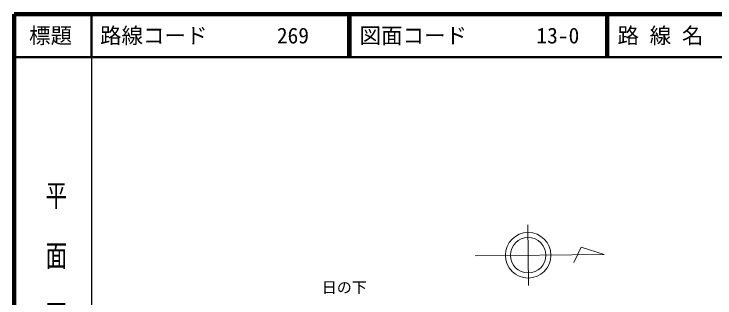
# Model space of a CAD drawing. Units: millimetres, scale not verified. Extents: x 40000 to 680000, y 20000 to 380000.
# Drawn here: x 40000 to 203061, y 314038 to 380000 of the extents above; entities that cross this region are included whole.
import ezdxf
from ezdxf.enums import TextEntityAlignment as Align

# ---------------------------------------------------------------- set-up
doc = ezdxf.new("R2010")
doc.units = ezdxf.units.MM
doc.header["$LTSCALE"] = 1000
doc.layers.add('M-BMK-HTXT', color=7, linetype='Continuous')
doc.layers.add('M-TTL-TXT', color=7, linetype='Continuous')
for name, color, linetype, lineweight in [('M-STR-HTXT', 7, 'Continuous', 13), ('M-TTL', 2, 'Continuous', 140), ('M-TTL-BAND', 7, 'Continuous', 25), ('M-TTL-LINE', 7, 'Continuous', 50)]:
    doc.layers.add(name, color=color, linetype=linetype, lineweight=lineweight)
doc.styles.add('@ＭＳ ゴシック', font='')
doc.styles.add('ＭＳ ゴシック', font='')
doc.styles.get('@ＭＳ ゴシック').set_extended_font_data('@MS Gothic')
doc.styles.get('ＭＳ ゴシック').set_extended_font_data('MS Gothic')

msp = doc.modelspace()

# ---------------------------------------------------------------- linework, layer by layer
at = {"layer": 'M-STR-HTXT'}
for p, q in [((159549, 331020), (159664, 316903)), ((171945, 325826), (170209, 322283)), ((177253, 324105), (171945, 325826)), ((147254, 323861), (177253, 324105))]:
    msp.add_line(p, q, dxfattribs=at)
for radius in [5294, 4118]:
    msp.add_circle((159606, 323961), radius, dxfattribs=at)
at = {"layer": 'M-TTL'}
for p, q in [((40000, 380000), (40000, 20000)), ((680000, 380000), (40000, 380000))]:
    msp.add_line(p, q, dxfattribs=at)
at = {"layer": 'M-TTL-BAND'}
msp.add_line((58000, 370000), (58000, 20000), dxfattribs=at)
at = {"layer": 'M-TTL-LINE'}
for p, q in [((58000, 380000), (58000, 370000)), ((117750, 380000), (117750, 370000)), ((118250, 380000), (118250, 370000)), ((177750, 380000), (177750, 370000)), ((178250, 380000), (178250, 370000)), ((40000, 370000), (680000, 370000))]:
    msp.add_line(p, q, dxfattribs=at)

# ---------------------------------------------------------------- texts
at = {"layer": 'M-BMK-HTXT', "style": 'ＭＳ ゴシック'}
msp.add_text('日の下', height=2566, dxfattribs=at).set_placement((116834, 314440), align=Align.BOTTOM_CENTER)
at = {"layer": 'M-TTL-BAND', "style": '@ＭＳ ゴシック', "width": 1.4}
msp.add_text('平  面  図', height=3666, rotation=270, dxfattribs=at).set_placement((49777, 306475), align=Align.MIDDLE_RIGHT)
at = {"layer": 'M-TTL-TXT', "style": 'ＭＳ ゴシック'}
msp.add_text('標題', height=3666, dxfattribs=at).set_placement((48500, 375000), align=Align.MIDDLE_CENTER)
for s, p in [('路線コード', (60000, 375000)), ('269', (101142, 375000)), ('図面コード', (120380, 375000)), ('13-0', (161521, 375000)), ('路 線 名', (180380, 375000))]:
    msp.add_text(s, height=3666, dxfattribs=at).set_placement(p, align=Align.MIDDLE_LEFT)

doc.saveas('drawing.dxf')
